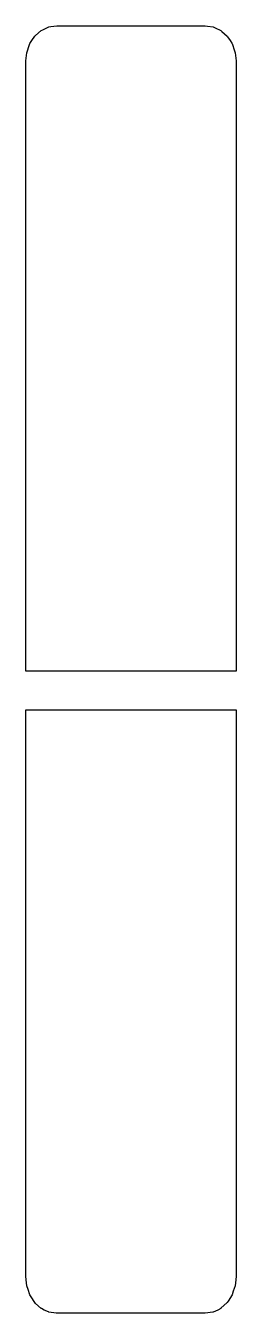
# Model space of a CAD drawing. Header units: metres. Extents: x 2.4 to 16, y -14.2 to 68.9.
import ezdxf

# ---------------------------------------------------------------- set-up
doc = ezdxf.new("R2010")
doc.units = ezdxf.units.M

msp = doc.modelspace()

# ---------------------------------------------------------------- linework, layer by layer
for p, q in [((2.794, 67.994), (2.986, 68.278)), ((2.986, 68.278), (3.029, 68.316)), ((3.029, 68.316), (3.4, 68.641)), ((3.4, 68.641), (3.507, 68.691)), ((3.507, 68.691), (3.882, 68.869)), ((3.882, 68.869), (4.029, 68.891)), ((4.029, 68.891), (4.4, 68.946)), ((4.4, 68.946), (7.298, 68.946)), ((7.298, 68.946), (14, 68.946)), ((14, 68.946), (14.153, 68.923)), ((14.153, 68.923), (14.518, 68.869)), ((14.518, 68.869), (14.644, 68.809)), ((14.644, 68.809), (15, 68.641)), ((15, 68.641), (15.079, 68.572)), ((15.079, 68.572), (15.414, 68.278)), ((15.414, 68.278), (15.441, 68.239)), ((15.441, 68.239), (15.606, 67.994)), ((2.468, 67.201), (2.65, 67.739)), ((2.65, 67.739), (2.668, 67.792)), ((2.668, 67.792), (2.794, 67.994)), ((15.606, 67.994), (15.714, 67.821)), ((15.714, 67.821), (15.732, 67.792)), ((15.732, 67.792), (15.887, 67.334)), ((2.4, 66.58), (2.41, 66.68)), ((2.4, 64.967), (2.4, 66.58)), ((2.41, 66.68), (2.468, 67.201)), ((15.887, 67.334), (15.932, 67.201)), ((15.932, 67.201), (15.99, 66.68)), ((15.99, 66.68), (16, 66.58)), ((16, 66.58), (16, 64)), ((2.4, 64.854), (2.4, 64.967)), ((2.4, 63.37), (2.4, 64.854)), ((2.4, 62.185), (2.4, 63.37)), ((16, 64), (16, 62.285)), ((2.4, 61.949), (2.4, 62.185)), ((2.4, 60.931), (2.4, 61.949)), ((16, 62.285), (16, 61.856)), ((16, 61.856), (16, 60.63)), ((2.4, 60.652), (2.4, 60.931)), ((2.4, 59.745), (2.4, 60.652)), ((16, 60.63), (16, 59.722)), ((2.4, 58.915), (2.4, 59.745)), ((16, 59.722), (16, 58.988)), ((2.4, 58.602), (2.4, 58.915)), ((2.4, 57.807), (2.4, 58.602)), ((16, 58.988), (16, 58.351)), ((16, 58.988), (16, 58.988)), ((16, 58.351), (16, 57.763)), ((2.4, 57.488), (2.4, 57.807)), ((2.4, 56.695), (2.4, 57.488)), ((16, 57.763), (16, 57.191)), ((2.4, 56.388), (2.4, 56.695)), ((16, 57.191), (16, 56.566)), ((16, 56.566), (16, 55.99)), ((2.4, 56.133), (2.4, 56.388)), ((2.4, 55.949), (2.4, 56.133)), ((2.4, 53.538), (2.4, 55.949)), ((16, 55.99), (16, 46.398)), ((2.4, 51.091), (2.4, 53.538)), ((2.4, 46.398), (2.4, 51.091)), ((2.4, 39.269), (2.4, 46.398)), ((16, 46.398), (16, 39.269)), ((2.4, 33.41), (2.4, 39.269)), ((16, 39.269), (16, 33.41)), ((2.4, 30.61), (2.4, 33.41)), ((16, 33.41), (16, 27.251)), ((2.4, 27.251), (2.4, 30.61)), ((12.072, 27.251), (2.4, 27.251)), ((16, 27.251), (12.072, 27.251)), ((2.4, 22.012), (2.4, 24.749)), ((2.4, 24.749), (6.328, 24.749)), ((6.328, 24.749), (16, 24.749)), ((16, 24.749), (16, 18.59)), ((2.4, 18.59), (2.4, 22.012)), ((2.4, 17.445), (2.4, 18.59)), ((16, 18.59), (16, 17.445)), ((2.4, 8.842), (2.4, 17.445)), ((16, 17.445), (16, 8.842)), ((2.4, 5), (2.4, 8.842)), ((16, 8.842), (16, -0.316)), ((2.4, 1.901), (2.4, 5)), ((2.4, -0.765), (2.4, 1.901)), ((2.4, -0.999), (2.4, -0.765)), ((16, -0.316), (16, -0.944)), ((2.4, -1.291), (2.4, -0.999)), ((2.4, -1.613), (2.4, -1.291)), ((2.4, -2.417), (2.4, -1.613)), ((16, -0.944), (16, -1.641)), ((16, -1.641), (16, -2.146)), ((2.4, -2.736), (2.4, -2.417)), ((16, -2.146), (16, -2.678)), ((2.4, -3.563), (2.4, -2.736)), ((16, -2.678), (16, -3.274)), ((16, -3.274), (16, -3.992)), ((16, -3.274), (16, -3.274)), ((2.4, -4.445), (2.4, -3.563)), ((16, -3.992), (16, -4.929)), ((2.4, -4.745), (2.4, -4.445)), ((2.4, -5.719), (2.4, -4.745)), ((16, -4.929), (16, -5.538)), ((2.4, -5.984), (2.4, -5.719)), ((16, -5.538), (16, -6.807)), ((2.4, -7.098), (2.4, -5.984)), ((2.4, -8.439), (2.4, -7.098)), ((16, -6.807), (16, -8.921)), ((2.4, -8.624), (2.4, -8.439)), ((2.4, -10.275), (2.4, -8.624)), ((16, -8.921), (16, -9.321)), ((16, -9.321), (16, -11.831)), ((2.4, -11.831), (2.4, -10.275)), ((2.424, -12.07), (2.4, -11.831)), ((2.468, -12.457), (2.424, -12.07)), ((2.551, -12.699), (2.468, -12.457)), ((15.932, -12.457), (15.811, -12.808)), ((15.976, -12.07), (15.932, -12.457)), ((16, -11.831), (15.976, -12.07)), ((2.668, -13.037), (2.551, -12.699)), ((2.751, -13.167), (2.668, -13.037)), ((2.986, -13.535), (2.751, -13.167)), ((15.732, -13.037), (15.472, -13.445)), ((15.811, -12.808), (15.732, -13.037)), ((3.039, -13.585), (2.986, -13.535)), ((3.4, -13.918), (3.039, -13.585)), ((3.413, -13.924), (3.4, -13.918)), ((3.599, -14.017), (3.413, -13.924)), ((3.864, -14.14), (3.599, -14.017)), ((14.801, -14.017), (14.518, -14.148)), ((15, -13.918), (14.801, -14.017)), ((15.014, -13.904), (15, -13.918)), ((15.414, -13.535), (15.014, -13.904)), ((15.472, -13.445), (15.414, -13.535)), ((3.882, -14.148), (3.864, -14.14)), ((4.369, -14.22), (3.882, -14.148)), ((4.4, -14.225), (4.369, -14.22)), ((13.41, -14.225), (4.4, -14.225)), ((14, -14.225), (13.41, -14.225)), ((14.497, -14.152), (14, -14.225)), ((14.518, -14.148), (14.497, -14.152))]:
    msp.add_line(p, q)

doc.saveas('drawing.dxf')
